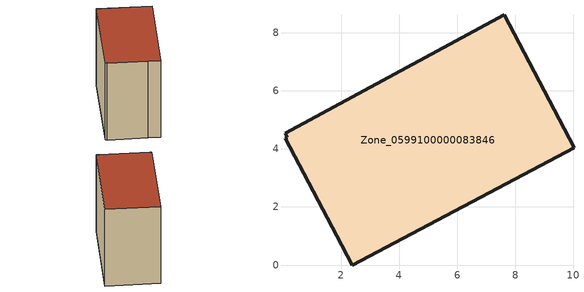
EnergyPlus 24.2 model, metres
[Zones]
Zone_0599100000083846
 floor ground (C_G): 2.38,0 1.84,1 0.08,4.36 0.14,4.4 0.07,4.55 7.61,8.61 10.02,4.03 z0
 wall outside (C_F): 1.84,1 2.38,0 10.02,4.03 7.61,8.61 0.07,4.55 0.14,4.4 0.08,4.36 1.84,1 z0:8.63
 roof outside (C_R): 7.61,8.61 0.07,4.55 0.14,4.4 0.08,4.36 1.84,1 2.38,0 10.02,4.03 z8.63
[BUILDING]
Pand.0599100000083846: North Axis=0; Terrain=City; Loads Convergence Tolerance Value=0.04; Temperature Convergence Tolerance Value=0.4; Solar Distribution=FullExterior; Maximum Number of Warmup Days=25; Minimum Number of Warmup Days=1
[Site:Location]
Rotterdam.The.Hague.AP_ZH_NLD Design_Conditions: Latitude=51.96; Longitude=4.45; Time Zone=1; Elevation=-4.5
[SITE:GROUNDTEMPERATURE:BUILDINGSURFACE]
18, 18, 18, 18, 18, 18, 18, 18, 18, 18, 18, 18
[MATERIAL] Thermal Absorptance=0.9; Solar Absorptance=0.7; Visible Absorptance=0.7
Name | Roughness | Thickness | Conductivity | Density | Specific Heat
G.TI.1975-1991 | MediumSmooth | 0.15 | 0.288461 | 540 | 1210
F.TI.1975-1991 | Rough | 0.3 | 0.230769 | 1920 | 840
R.TI.1975-1991 | MediumRough | 0.2 | 0.153846 | 1500 | 1000
[CONSTRUCTION]
C_G: G.TI.1975-1991
C_F: F.TI.1975-1991
C_R: R.TI.1975-1991
[ZONE]
Zone_0599100000083846: Type=1; Multiplier=1; Ceiling Height=Autocalculate; Volume=Autocalculate; Floor Area=autocalculate; Part of Total Floor Area=Yes
[ZONEINFILTRATION:DESIGNFLOWRATE]
Infil_Zone_0599100000083846: Zone or ZoneList or Space or SpaceList=Zone_0599100000083846; Schedule=AlwaysOn; Design Flow Rate Calculation Method=Flow/Area; Flow Rate per Floor Area=0.003; Constant Term Coefficient=1; Temperature Term Coefficient=0; Velocity Term Coefficient=0; Velocity Squared Term Coefficient=0
[HVACTEMPLATE:ZONE:IDEALLOADSAIRSYSTEM]
Zone_0599100000083846: Maximum Heating Supply Air Temperature=50; Minimum Cooling Supply Air Temperature=13; Maximum Heating Supply Air Humidity Ratio=0.0156; Minimum Cooling Supply Air Humidity Ratio=0.0077; Heating Limit=NoLimit; Cooling Limit=NoLimit; Dehumidification Control Type=ConstantSensibleHeatRatio; Cooling Sensible Heat Ratio=0.7; Dehumidification Setpoint=60; Humidification Control Type=None; Humidification Setpoint=30; Outdoor Air Method=None; Outdoor Air Flow Rate per Person=0.00944; Outdoor Air Flow Rate per Zone Floor Area=0; Outdoor Air Flow Rate per Zone=0; Demand Controlled Ventilation Type=None; Outdoor Air Economizer Type=NoEconomizer; Heat Recovery Type=None; Sensible Heat Recovery Effectiveness=0.7; Latent Heat Recovery Effectiveness=0.65
[ZONECONTROL:THERMOSTAT]
ThermostatControl_Zone_0599100000083846: Zone or ZoneList=Zone_0599100000083846; Control Type Schedule=DualSetpointControlType; Control 1=Thermostat_Zone_0599100000083846; Temperature Difference Between Cutout And Setpoint=0
[THERMOSTATSETPOINT:DUALSETPOINT]
Thermostat_Zone_0599100000083846: Heating Setpoint Temperature Schedule=HeatingSetpoint_Zone_0599100000083846; Cooling Setpoint Temperature Schedule=CoolingSetpoint_Zone_0599100000083846
[SCHEDULE:COMPACT]
HeatingSetpoint_Zone_0599100000083846: Through: 12/31, For: AllDays, Until: 24:00, 21
CoolingSetpoint_Zone_0599100000083846: Through: 12/31, For: AllDays, Until: 24:00, 24
DualSetpointControlType: Through: 12/31, For: AllDays, Until: 24:00, 4
AlwaysOn: Through: 12/31, For: AllDays, Until: 24:00, 1
